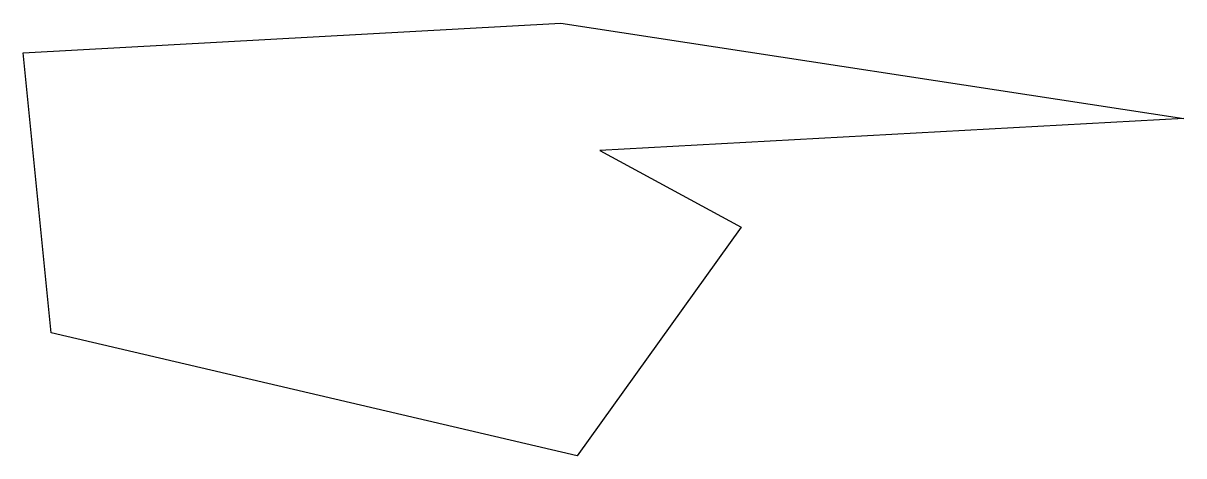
# Model space of a CAD drawing. Header units: millimetres. Extents: x 24 to 231, y -205 to -128.
import ezdxf

# ---------------------------------------------------------------- set-up
doc = ezdxf.new("R2010")
doc.units = ezdxf.units.MM

msp = doc.modelspace()

# ---------------------------------------------------------------- linework, layer by layer
for p, q in [((24, -133), (120, -127.73)), ((120, -127.73), (231.22, -144.73)), ((29, -183), (24, -133)), ((231.22, -144.73), (126.97, -150.47)), ((126.97, -150.47), (152.22, -164.15)), ((152.22, -164.15), (122.89, -204.95)), ((122.89, -204.95), (29, -183))]:
    msp.add_line(p, q)

doc.saveas('drawing.dxf')
